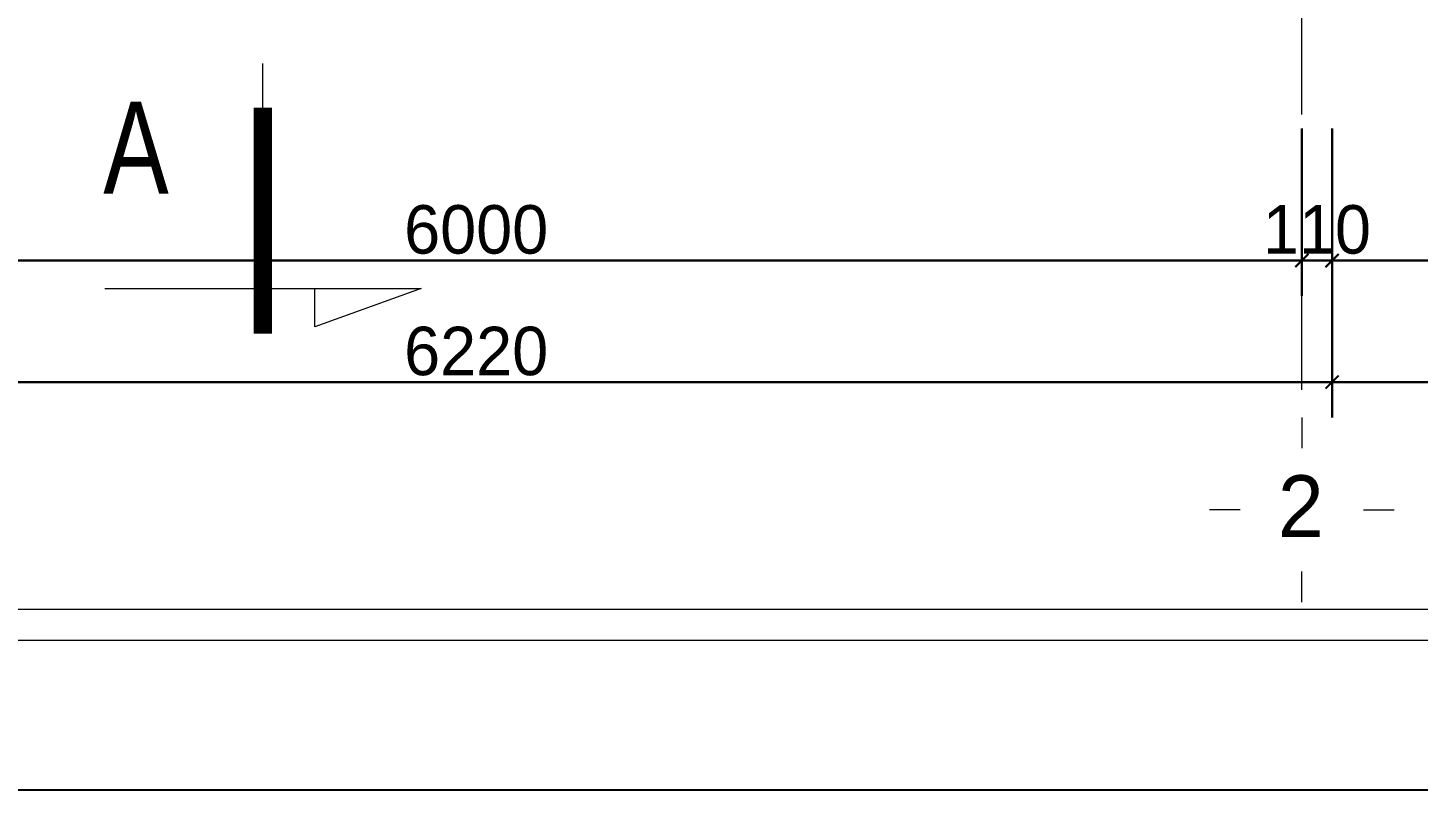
# Model space of a CAD drawing. Header units: millimetres. Extents: x 1832547 to 2001569, y -558009 to -417808.
# Drawn here: x 1890059 to 1895111, y -484525 to -481755 of the extents above; entities that cross this region are included whole.
import ezdxf
from ezdxf.enums import TextEntityAlignment as Align

# ---------------------------------------------------------------- set-up
doc = ezdxf.new("R2010")
doc.units = ezdxf.units.MM
doc.header["$MEASUREMENT"] = 0
doc.linetypes.add('ACAD_ISO03W100', pattern=[30, 12, -18])
doc.linetypes.add('CENTER', pattern=[2, 1.25, -0.25, 0.25, -0.25])
doc.layers.get('0').update_dxf_attribs({"linetype": 'CONTINUOUS'})
doc.layers.get('DEFPOINTS').update_dxf_attribs({"linetype": 'CONTINUOUS'})
for name, color, linetype, lineweight in [('AUDIT_I_120404221301-0', 7, 'CONTINUOUS', 15), ('AUDIT_I_160126172308-0', 7, 'CONTINUOUS', 5), ('CA. TUONG', 30, 'CONTINUOUS', 30), ('CA.cat 30', 30, 'CONTINUOUS', 35), ('CA.dim 08', 8, 'CONTINUOUS', 13), ('CA.noi that 15', 15, 'CONTINUOUS', 9), ('CA.thay 145', 145, 'CONTINUOUS', 18), ('CA.tim 67', 67, 'CENTER', 9), ('CA.vat lieu 08', 8, 'CONTINUOUS', 5)]:
    doc.layers.add(name, color=color, linetype=linetype, lineweight=lineweight)
doc.styles.add('CA.JSC1', font='Vhavan.ttf', dxfattribs={"width": 0.8})
doc.styles.get("Standard").update_dxf_attribs({"font": 'roman.shx'})
doc.dimstyles.new('CA 80', dxfattribs={"dimscale": 0.8, "dimtxt": 220, "dimasz": 60, "dimexe": 160, "dimexo": 0, "dimgap": 30, "dimtad": 1, "dimdec": 0, "dimrnd": 5, "dimzin": 0, "dimdsep": 46, "dimtxsty": 'Standard', "dimblk": 'ARCHTICK', "dimcen": 0.09, "dimdle": 160, "dimclrd": 256, "dimclre": 256, "dimclrt": 255, "dimadec": 0, "dimazin": 0, "dimtfac": 1, "dimtdec": 0, "dimtix": 1, "dimtmove": 2, "dimatfit": 3, "dimldrblk": 'DOT', "dimfxl": 600, "dimfxlon": 1, "dimtolj": 1, "dimtzin": 0, "dimarcsym": 0})

# ---------------------------------------------------------------- blocks, each defined once
blk = doc.blocks.new('A$C2d76a15f')
blk.add_line((1305.6, 545.7), (27405.3, 545.7))
at = {"color": 4, "linetype": 'Continuous', "lineweight": 18}
blk.add_line((1212.4, 452.5), (27498.5, 452.5), dxfattribs=at)
at = {"layer": 'DEFPOINTS', "ltscale": 600}
blk.add_line((27951, 0), (0, 0), dxfattribs=at)
blk = doc.blocks.new('_ArchTick')
at = {"color": 1, "linetype": 'ByBlock', "const_width": 0.15}
blk.add_lwpolyline([(-0.5, -0.5), (0.5, 0.5)], dxfattribs=at)
blk = doc.blocks.new('*D782')
at = {"layer": 'CA.dim 08', "lineweight": -2, "transparency": 16777216}
for p, q in [((1888688, -482120.7), (1888688, -482728.7)), ((1894688.1, -482120.7), (1894688.1, -482728.7)), ((1894816.1, -482600.7), (1888560, -482600.7))]:
    blk.add_line(p, q, dxfattribs=at)
at = {"layer": 'DEFPOINTS', "color": 0, "transparency": 16777216}
for p in [(1888688, -481852.2), (1894688.1, -482051.8), (1888688, -482600.7)]:
    blk.add_point(p, dxfattribs=at)
at = {"layer": 'CA.dim 08', "lineweight": -2, "transparency": 16777216, "xscale": 48, "yscale": 48, "zscale": 48, "rotation": 180}
blk.add_blockref('_ArchTick', (1888688, -482600.7), dxfattribs=at)
at = {"layer": 'CA.dim 08', "lineweight": -2, "transparency": 16777216, "xscale": 48, "yscale": 48, "zscale": 48}
blk.add_blockref('_ArchTick', (1894688.1, -482600.7), dxfattribs=at)
at = {"layer": 'CA.dim 08', "color": 255, "transparency": 16777216, "insert": (1891688, -482488.7), "char_height": 176, "attachment_point": 5}
blk.add_mtext('\\A1;6000', dxfattribs=at)
blk = doc.blocks.new('_DOT')
at = {"color": 1, "linetype": 'ByBlock'}
blk.add_line((-0.5, 0), (-1, 0), dxfattribs=at)
at = {"color": 1, "linetype": 'ByBlock', "const_width": 0.5}
blk.add_lwpolyline([(-0.25, 0, 1), (0.25, 0, 1)], format="xyb", close=True, dxfattribs=at)
blk = doc.blocks.new('*D795')
at = {"layer": 'CA.dim 08', "lineweight": -2, "transparency": 16777216}
for p, q in [((1888578, -482562.4), (1888578, -483170.4)), ((1894798.1, -482562.4), (1894798.1, -483170.4)), ((1894926.1, -483042.4), (1888450, -483042.4))]:
    blk.add_line(p, q, dxfattribs=at)
at = {"layer": 'DEFPOINTS', "color": 0, "transparency": 16777216}
for p in [(1894798.1, -482120.7), (1888578, -482169.7), (1888578, -483042.4)]:
    blk.add_point(p, dxfattribs=at)
at = {"layer": 'CA.dim 08', "lineweight": -2, "transparency": 16777216, "xscale": 48, "yscale": 48, "zscale": 48, "rotation": 180}
blk.add_blockref('_ArchTick', (1888578, -483042.4), dxfattribs=at)
at = {"layer": 'CA.dim 08', "lineweight": -2, "transparency": 16777216, "xscale": 48, "yscale": 48, "zscale": 48}
blk.add_blockref('_ArchTick', (1894798.1, -483042.4), dxfattribs=at)
at = {"layer": 'CA.dim 08', "color": 255, "transparency": 16777216, "insert": (1891688, -482930.4), "char_height": 176, "attachment_point": 5}
blk.add_mtext('\\A1;6220', dxfattribs=at)
blk = doc.blocks.new('FDBNDFJKBNFJKDNBFD')
at = {"layer": 'CA.vat lieu 08'}
for p, q in [((664804.5, -453296.5), (664804.5, -453401.5)), ((664594.5, -453611.5), (664489.5, -453611.5)), ((665014.5, -453611.5), (665119.5, -453611.5)), ((664804.5, -453926.5), (664804.5, -453821.5))]:
    blk.add_line(p, q, dxfattribs=at)
blk = doc.blocks.new('*D812')
at = {"layer": 'CA.dim 08', "lineweight": -2, "transparency": 16777216}
for p, q in [((1894688.1, -482120.7), (1894688.1, -482728.7)), ((1894798.1, -482120.7), (1894798.1, -482728.7)), ((1894688.1, -482600.7), (1894640.1, -482600.7)), ((1894688.1, -482600.7), (1894798.1, -482600.7)), ((1894798.1, -482600.7), (1894846.1, -482600.7))]:
    blk.add_line(p, q, dxfattribs=at)
at = {"layer": 'DEFPOINTS', "color": 0, "transparency": 16777216}
for p in [(1894798.1, -481684.7), (1894688.1, -481789.6), (1894798.1, -482600.7)]:
    blk.add_point(p, dxfattribs=at)
at = {"layer": 'CA.dim 08', "lineweight": -2, "transparency": 16777216, "xscale": 48, "yscale": 48, "zscale": 48}
blk.add_blockref('_ArchTick', (1894688.1, -482600.7), dxfattribs=at)
at = {"layer": 'CA.dim 08', "lineweight": -2, "transparency": 16777216, "xscale": 48, "yscale": 48, "zscale": 48, "rotation": 180}
blk.add_blockref('_ArchTick', (1894798.1, -482600.7), dxfattribs=at)
at = {"layer": 'CA.dim 08', "color": 255, "transparency": 16777216, "insert": (1894743.1, -482488.7), "char_height": 176, "attachment_point": 5}
blk.add_mtext('\\A1;110', dxfattribs=at)
blk = doc.blocks.new('*D817')
at = {"layer": 'CA.dim 08', "lineweight": -2, "transparency": 16777216}
for p, q in [((1894798.1, -482120.7), (1894798.1, -482728.7)), ((1896657.5, -482120.7), (1896657.5, -482728.7)), ((1894670.1, -482600.7), (1896785.5, -482600.7))]:
    blk.add_line(p, q, dxfattribs=at)
at = {"layer": 'DEFPOINTS', "color": 0, "transparency": 16777216}
for p in [(1896657.5, -481258.3), (1894798.1, -482120.7), (1896657.5, -482600.7)]:
    blk.add_point(p, dxfattribs=at)
at = {"layer": 'CA.dim 08', "lineweight": -2, "transparency": 16777216, "xscale": 48, "yscale": 48, "zscale": 48, "rotation": 180}
blk.add_blockref('_ArchTick', (1894798.1, -482600.7), dxfattribs=at)
at = {"layer": 'CA.dim 08', "lineweight": -2, "transparency": 16777216, "xscale": 48, "yscale": 48, "zscale": 48}
blk.add_blockref('_ArchTick', (1896657.5, -482600.7), dxfattribs=at)
at = {"layer": 'CA.dim 08', "color": 255, "transparency": 16777216, "insert": (1895727.8, -482488.7), "char_height": 176, "attachment_point": 5}
blk.add_mtext('\\A1;1860', dxfattribs=at)
blk = doc.blocks.new('*D818')
at = {"layer": 'CA.dim 08', "lineweight": -2, "transparency": 16777216}
for p, q in [((1894798.1, -482562.4), (1894798.1, -483170.4)), ((1898248.1, -482562.4), (1898248.1, -483170.4)), ((1894670.1, -483042.4), (1898376.1, -483042.4))]:
    blk.add_line(p, q, dxfattribs=at)
at = {"layer": 'DEFPOINTS', "color": 0, "transparency": 16777216}
for p in [(1894798.1, -482120.7), (1898248.1, -482120.7), (1898248.1, -483042.4)]:
    blk.add_point(p, dxfattribs=at)
at = {"layer": 'CA.dim 08', "lineweight": -2, "transparency": 16777216, "xscale": 48, "yscale": 48, "zscale": 48, "rotation": 180}
blk.add_blockref('_ArchTick', (1894798.1, -483042.4), dxfattribs=at)
at = {"layer": 'CA.dim 08', "lineweight": -2, "transparency": 16777216, "xscale": 48, "yscale": 48, "zscale": 48}
blk.add_blockref('_ArchTick', (1898248.1, -483042.4), dxfattribs=at)
at = {"layer": 'CA.dim 08', "color": 255, "transparency": 16777216, "insert": (1896523.1, -482930.4), "char_height": 176, "attachment_point": 5}
blk.add_mtext('\\A1;3450', dxfattribs=at)
blk = doc.blocks.new('vet cat')
at = {"layer": 'CA.cat 30', "const_width": 50}
blk.add_lwpolyline([(-82591.8, -188552.4), (-81976.3, -188552.4)], dxfattribs=at)
at = {"layer": 'CA.thay 145'}
blk.add_line((-82573.9, -188410.7), (-82468.7, -188410.7), dxfattribs=at)
blk.add_lwpolyline([(-82468.7, -188983.2), (-82468.7, -188121.6), (-82573.9, -188410.7)], dxfattribs=at)
blk = doc.blocks.new('1E3E')
at = {"layer": 'CA.thay 145', "color": 1, "linetype": 'ACAD_ISO03W100', "ltscale": 10}
blk.add_lwpolyline([(800629.6, 801253.5), (800629.6, 815893.5), (800629.6, 815893.5), (800629.6, 816382.4)], dxfattribs=at)
at = {"layer": 'CA.cat 30', "xscale": -1, "rotation": 270}
blk.add_blockref('vet cat', (989182, 883229.8), dxfattribs=at)
at = {"layer": 'AUDIT_I_120404221301-0', "style": 'CA.JSC1', "text_generation_flag": 2, "width": 0.8}
blk.add_text('a', height=250, dxfattribs=at).set_placement((800372.9, 801019.4))
blk = doc.blocks.new('ƯT5T45')
at = {"layer": 'CA.tim 67', "ltscale": 500}
blk.add_line((1894688.1, -483070.4), (1894688.1, -461351.6), dxfattribs=at)
at = {"layer": 'CA.dim 08', "xscale": -1.066666666666667, "yscale": 1.066666666666667, "zscale": 1.066666666666667}
blk.add_blockref('FDBNDFJKBNFJKDNBFD', (2603812.9, 345.9), dxfattribs=at)
at = {"layer": 'AUDIT_I_160126172308-0', "style": 'CA.JSC1'}
blk.add_text('2', height=224, dxfattribs=at).set_placement((1894684.5, -483491.3), align=Align.MIDDLE)
at = {"layer": 'CA.dim 08'}
for base, p1, p2, picture, middle in [((1896657.5, -482600.7), (1894798.1, -482120.7), (1896657.5, -481258.3), '*D817', (1895727.8, -482488.7)), ((1894798.1, -482600.7), (1894688.1, -481789.6), (1894798.1, -481684.7), '*D812', (1894743.1, -482488.7)), ((1888688, -482600.7), (1894688.1, -482051.8), (1888688, -481852.2), '*D782', (1891688, -482488.7)), ((1888578, -483042.4), (1894798.1, -482120.7), (1888578, -482169.7), '*D795', (1891688, -482930.4)), ((1898248.1, -483042.4), (1894798.1, -482120.7), (1898248.1, -482120.7), '*D818', (1896523.1, -482930.4))]:
    dim = blk.add_linear_dim(base=base, p1=p1, p2=p2, dimstyle='CA 80', dxfattribs=at)
    dim.commit()
    dim.dimension.update_dxf_attribs({"geometry": picture, "text_midpoint": middle})

msp = doc.modelspace()

# ---------------------------------------------------------------- block references
at = {"layer": 'CA. TUONG'}
msp.add_blockref('ƯT5T45', (0, 0), dxfattribs=at)
at = {"layer": 'CA.noi that 15', "xscale": 1.333333333333333, "yscale": 1.333333333333333, "zscale": 1.333333333333333}
msp.add_blockref('1E3E', (823407.2, -1550383.2), dxfattribs=at)
at = {"layer": 'CA.thay 145', "xscale": 1.205715468216754, "yscale": 1.205715468216754, "zscale": 1.205715468216754}
msp.add_blockref('A$C2d76a15f', (1876382.2, -484525), dxfattribs=at)

doc.saveas('drawing.dxf')
